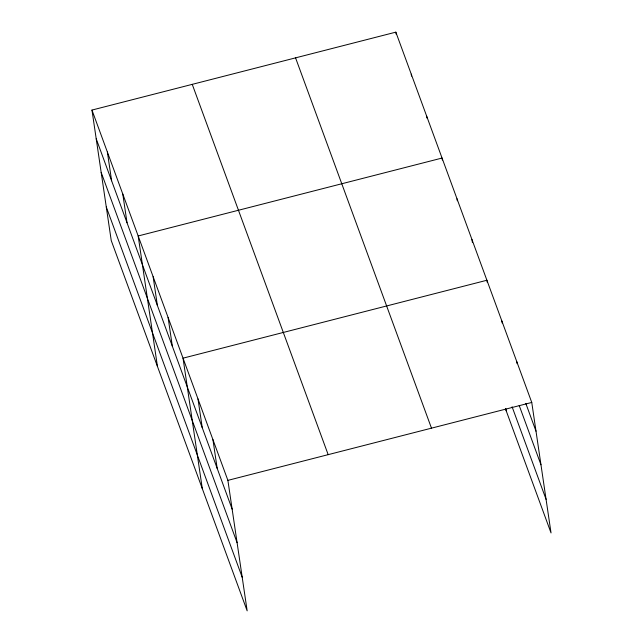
<?xml version="1.0" encoding="UTF-8"?>
<svg xmlns="http://www.w3.org/2000/svg" width="643" height="643" viewBox="0 0 643 643"><rect width="100%" height="100%" fill="white"/><g stroke="black" fill="none" stroke-linecap="round" stroke-linejoin="round"><path stroke-width="0.96" d="M91.965 110.066L227.887 480.369L247.161 610.85L111.239 240.546L91.965 110.066L395.839 32.15L531.761 402.454L551.035 532.934L505.494 408.884M227.887 480.369L531.761 402.454M525.813 403.418L536.005 431.188M519.214 405.516L540.964 464.768M512.093 406.786L546.076 499.354M295.563 57.862L431.485 428.166M192.249 84.354L328.171 454.657M96.209 138.808L232.131 509.111M101.168 172.38L237.09 542.684M106.28 206.974L242.202 577.277M516.811 361.72L517.109 363.705M501.861 320.986L502.151 322.971M487.201 282.237L486.912 280.252L183.038 358.167L202.304 488.648M505.888 408.755L506.178 410.732M471.962 239.517L472.396 242.491M457.004 198.783L457.302 200.769M442.352 160.035L442.054 158.049L138.181 235.973L157.447 366.454M426.655 116.086L426.944 118.071M411.247 74.114L411.536 76.099M395.839 32.15L396.136 34.135M212.937 439.635L217.181 468.377M197.988 398.901L202.232 427.643M168.088 317.441L172.332 346.175M153.13 276.707L157.374 305.441M122.781 194.001L127.025 222.743M107.373 152.037L111.617 180.771"/></g></svg>
